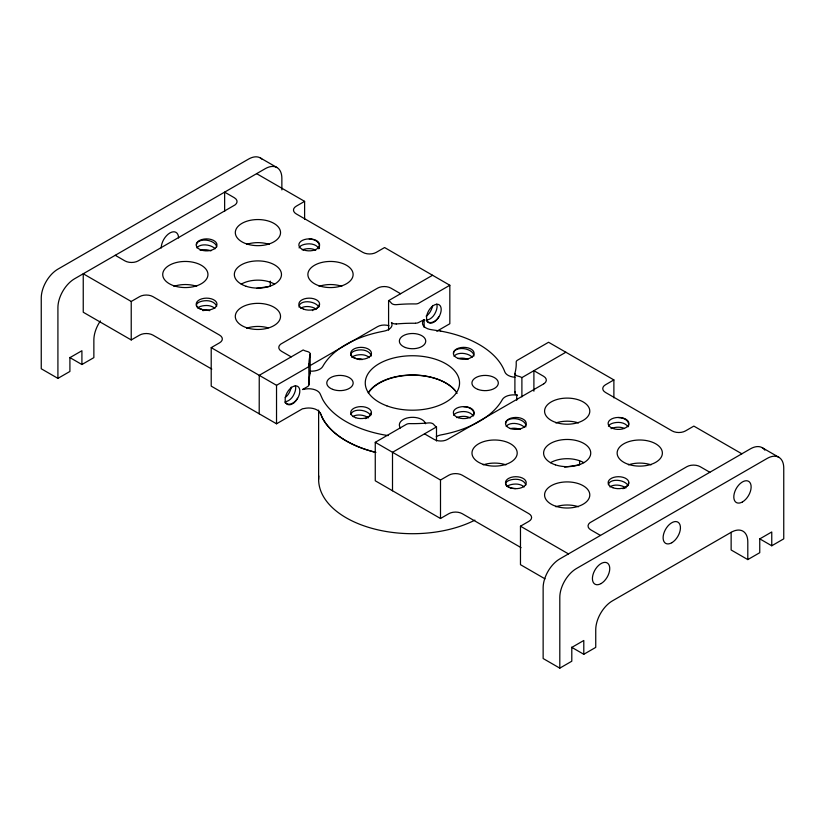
<?xml version="1.0" encoding="UTF-8"?>
<svg xmlns="http://www.w3.org/2000/svg" width="825" height="825" viewBox="0 0 825 825"><rect width="100%" height="100%" fill="white"/><g stroke="black" fill="none" stroke-linecap="round" stroke-linejoin="round"><path stroke-width="1.24" d="M69.692 357.472L81.912 364.526L81.912 350.728L69.908 357.648L69.908 371.456L57.915 378.376L57.915 307.622A23.564 13.602 -60 0 1 74.58 278.767L265.196 168.713A23.564 13.602 -60 0 1 281.861 178.334L281.861 189.905M424.122 327.37L424.122 319.667L418.853 322.369A4.661 2.692 0 0 1 415.532 323.183M571.57 647.233L583.791 654.287L583.791 640.489L571.797 647.419L571.797 661.217L559.804 668.147L559.804 597.393A23.564 13.602 -60 0 1 576.458 568.528L767.085 458.473A23.564 13.602 -60 0 1 783.75 468.095L783.75 538.849L771.757 545.779L759.536 538.715M583.791 654.287L595.743 647.388L595.743 629.743A23.564 13.602 -60 0 1 612.408 600.878L731.136 532.331L731.136 549.986L747.801 559.597L759.753 552.698L759.753 538.9L771.757 531.97L771.757 545.779M747.801 559.597L747.801 541.953A23.564 13.602 -60 0 0 731.136 532.331M424.122 319.667L423.493 320.327A11.787 6.806 0 0 0 431.846 329.763L440.674 331.083M543.85 383.79L544.376 383.429A9.426 5.445 0 0 0 543.562 376.262L533.899 370.683L533.899 391.205M211.808 369.105L152.934 335.115A9.426 5.445 0 0 0 139.611 335.115L131.227 339.952L83.242 312.242L83.242 273.766L131.227 301.465L139.611 296.629A9.426 5.445 0 0 1 152.934 296.629L219.584 335.115A9.426 5.445 0 0 1 219.584 342.808L211.21 347.645L211.21 386.131L276.53 423.792L302.517 408.777L303.951 408.581A11.787 6.806 0 0 1 320.286 413.407L322.554 418.471A94.246 54.409 0 0 0 375.932 452.409A94.071 54.316 0 0 1 325.782 423.204M304.611 219.326L304.611 201.362L296.237 206.198A9.426 5.445 0 0 0 296.237 213.902L362.887 252.378A9.426 5.445 0 0 0 376.221 252.378L384.594 247.541L449.831 285.254L449.831 323.74L436.827 331.238M81.912 364.526L93.864 357.627L93.864 339.972A23.564 13.602 -60 0 1 100.382 320.946M388.585 330.155L388.585 300.651L432.589 275.251M310.241 365.516L377.603 326.628A9.426 5.445 0 0 1 388.977 325.762M211.21 347.645L276.53 385.306L307.488 367.424A4.661 2.692 0 0 0 308.901 365.506M449.831 285.254L418.853 303.136A4.661 2.692 0 0 1 415.532 303.94A103.558 59.792 0 0 0 396.33 304.662A4.723 2.723 0 0 1 391.225 302.981A11.787 6.806 0 0 0 388.585 300.651M521.07 547.656L462.196 513.666A9.426 5.445 0 0 0 448.872 513.666L440.498 518.502L375.262 480.789L375.262 442.313L406.24 424.432A4.661 2.692 0 0 1 409.561 423.617A103.558 59.792 0 0 0 428.752 422.905A4.723 2.723 0 0 1 433.857 424.586A11.787 6.806 0 0 0 436.497 426.917L436.497 441.024M436.497 426.917L392.504 452.317L392.504 490.793M613.882 397.877L613.882 379.923L548.563 342.262L517.595 360.143A4.661 2.692 0 0 0 516.192 362.062A103.558 59.792 0 0 1 514.955 373.147A4.723 2.723 0 0 0 517.853 376.087A11.787 6.806 0 0 1 521.895 377.613L565.888 352.213M543.562 383.965L447.49 439.426A9.426 5.445 0 0 1 434.167 439.426L424.493 433.847M440.498 518.502L440.498 480.026L448.872 475.19A9.426 5.445 0 0 1 462.196 475.19L528.846 513.666A9.426 5.445 0 0 1 528.846 521.369L520.472 526.195L520.472 564.682L545.026 578.861M613.882 379.923L605.498 384.759A9.426 5.445 0 0 0 605.498 392.452L672.148 430.928A9.426 5.445 0 0 0 685.482 430.928L693.856 426.102L741.85 453.802M476.499 422.998L479.201 421.503A94.442 54.533 0 0 0 502.312 399.64A11.787 6.806 0 0 1 516.728 395.113L517.378 395.206A4.723 2.723 0 0 1 514.955 392.38A103.558 59.792 0 0 0 515.192 391.483M256.554 288.41L270.311 286.285L270.311 281.15M564.568 467.156L579.573 464.836L579.573 460.989M260.318 157.926L276.983 167.537M762.207 447.686L778.872 457.308M256.627 173.662L304.611 201.362M400.589 293.721L390.926 288.142A9.426 5.445 0 0 0 377.603 288.142L280.717 344.138A9.426 5.445 0 0 0 281.531 351.306L291.194 356.885M709.851 472.271L700.188 466.692A9.426 5.445 0 0 0 686.864 466.692L589.978 522.689A9.426 5.445 0 0 0 590.793 529.856L600.456 535.435M115.232 255.286L124.895 260.875A9.426 5.445 0 0 0 138.229 260.875L235.115 204.868A9.426 5.445 0 0 0 234.3 197.711L224.637 192.132L224.637 211.375M375.262 442.313L440.498 480.026M520.472 526.195L568.466 553.905M57.915 378.376L41.25 368.765L41.25 298A23.564 13.602 -60 0 1 57.915 269.146L248.542 159.091A23.564 13.602 -60 0 1 261.762 158.988M559.804 668.147L543.139 658.525L543.139 587.771A23.564 13.602 -60 0 1 559.804 558.907L750.42 448.852A23.564 13.602 -60 0 1 764.857 450.141M521.895 377.613L521.895 396.856M516.728 395.113L516.728 400.249M514.903 373.447L514.903 392.69M318.625 410.118L318.625 479.387M310.19 354.121L310.19 373.364M308.859 363.66L308.901 384.749A4.661 2.692 0 0 1 307.488 386.657L302.517 389.534L303.951 389.338A11.787 6.806 0 0 1 320.286 394.164L322.554 399.228A94.246 54.409 0 0 0 388.214 435.6M276.53 385.306L276.53 423.792M259.205 413.83L259.246 375.323L303.198 349.955A11.787 6.806 0 0 0 307.24 351.471A4.723 2.723 0 0 1 310.138 354.42M131.227 301.465L131.227 339.952M246.603 244.375A22.626 13.066 0 0 1 269.228 244.375M174.023 286.285A22.626 13.066 0 0 1 196.649 286.285M246.603 328.185A22.626 13.066 0 0 1 268.187 327.865M319.182 286.285A22.626 13.066 0 0 1 341.808 286.285M241.251 284.13A23.564 13.602 0 0 1 274.581 284.13M196.443 244.881A10.251 5.857 10.1 0 1 206.271 240.147A10.251 5.857 10.1 0 1 216.717 246.912M196.948 247.923A10.251 5.857 10.1 0 1 205.322 244.881A10.251 5.857 10.1 0 1 215.15 248.748M200.124 250.388A10.251 5.857 10.1 0 1 210.911 250.872M206.59 310.004A10.251 4.661 0 0 1 197.639 307.581M197.34 307.323A10.251 4.661 0 0 1 206.59 300.682A10.251 7.054 0 0 1 216.635 306.426M214.861 308.406A10.251 7.054 0 0 0 206.59 305.498A10.251 4.661 0 0 0 197.639 307.911M202.837 310.633A10.251 4.661 0 0 1 206.59 310.303A10.251 7.054 0 0 1 209.746 310.654M300.671 308.385A10.251 5.857 10.1 0 1 316.181 309.076M318.883 307.065A10.251 5.857 10.1 0 0 307.653 301.733A10.251 5.857 10.1 0 0 299.093 306.549A10.251 5.857 -10.1 0 0 299.176 307.271M319.378 304.147A10.251 5.857 -10.1 0 1 316.181 308.818M315.697 309.117A10.251 5.857 -10.1 0 1 314.676 309.684M312.974 310.386A10.251 5.857 -10.1 0 1 312.376 310.582M318.955 248.707A10.251 7.054 0 0 0 309.241 243.829A10.251 4.661 0 0 0 299.093 247.902M315.748 250.264A10.251 7.054 0 0 0 309.241 248.645A10.251 4.661 0 0 0 302.239 249.903M309.241 239.023A10.251 7.054 0 0 1 319.141 247.84M318.955 248.263A10.251 7.054 0 0 1 318.739 248.676M161.226 247.985A12.251 7.074 -60 0 1 169.888 232.97A12.251 7.074 -60 0 1 178.551 237.971M474.901 520.132A94.071 54.316 0 0 1 371.312 528.165A94.071 54.316 0 0 1 318.811 475.973M325.225 422.421A94.071 54.316 0 0 1 321.575 415.934M321.111 414.831A94.071 54.316 0 0 1 320.286 412.603M368.342 393.061A47.221 27.266 0 0 1 409.973 375.21A47.221 27.266 0 0 1 454.884 390.173M555.864 422.936A22.626 13.066 0 0 1 578.49 422.936M483.285 464.836A22.626 13.066 0 0 1 505.911 464.836M555.864 506.746A22.626 13.066 0 0 1 578.49 506.746M628.444 464.836A22.626 13.066 0 0 1 651.069 464.836M550.512 462.681A23.564 13.602 0 0 1 583.842 462.681M505.704 423.431A10.251 5.857 10.1 0 1 515.532 418.698A10.251 5.857 10.1 0 1 525.979 425.463M506.21 426.484A10.251 5.857 10.1 0 1 514.583 423.442A10.251 5.857 10.1 0 1 524.411 427.298M510.417 428.629A10.251 5.857 10.1 0 1 520.173 429.423M525.917 426.587A10.251 5.857 -10.1 0 1 525.814 426.968M515.852 488.555A10.251 4.661 0 0 1 505.632 483.893A10.251 4.661 0 0 1 515.852 479.243A10.251 7.054 0 0 1 525.896 484.976M524.123 486.956A10.251 7.054 0 0 0 515.852 484.048A10.251 4.661 0 0 0 506.901 486.461M609.933 486.936A10.251 5.857 10.1 0 1 625.886 487.946M608.376 484.729A10.251 5.857 10.1 0 1 617.234 480.294A10.251 5.857 10.1 0 1 628.145 485.616M628.64 482.697A10.251 5.857 -10.1 0 1 624.463 487.967M623.937 488.235A10.251 5.857 -10.1 0 1 622.823 488.72M628 426.845A10.251 7.054 0 0 0 618.502 422.39A10.251 4.661 0 0 0 608.458 426.164M624.504 428.546A10.251 7.054 0 0 0 618.502 427.195A10.251 4.661 0 0 0 611.047 428.66M618.502 417.574A10.251 7.054 0 0 1 628.537 425.958M368.342 392.514A47.149 27.225 0 0 1 413.273 374.993A47.149 27.225 0 0 1 457.05 393.453M436.25 436.683A11.787 6.806 0 0 1 441.323 434.847A94.452 54.533 0 0 0 476.499 422.998M514.975 377.252A11.787 6.806 0 0 1 504.807 371.879A94.246 54.409 0 0 0 440.653 331.093M308.901 384.749A103.558 59.792 0 0 1 310.138 373.663A4.723 2.723 0 0 0 309.808 372.168M396.196 323.978A103.558 59.792 0 0 1 415.387 323.266M396.33 323.895A4.723 2.723 0 0 1 391.452 322.503L391.607 322.874A11.787 6.806 0 0 1 383.769 331.196A94.452 54.533 0 0 0 348.583 343.045L345.892 344.541A94.442 54.533 0 0 0 322.781 366.413A11.787 6.806 0 0 1 310.344 371.147M400.434 427.958A13.2 7.621 0 0 1 408.86 417.615A13.2 7.621 0 0 1 425.576 423.741M309.014 365.578A103.558 59.792 0 0 1 310.252 354.492M453.585 353.337A10.251 5.857 10.1 0 1 463.733 348.635A10.251 5.857 10.1 0 1 473.88 355.74A10.251 5.857 -10.1 0 1 473.849 356.111M454.08 356.379A10.251 5.857 10.1 0 1 462.464 353.337A10.251 5.857 10.1 0 1 472.292 357.204M458.298 358.535A10.251 5.857 10.1 0 1 468.053 359.329M361.082 359.195A10.251 4.661 0 0 1 351.048 355.41M350.945 355.121A10.251 4.661 0 0 1 361.082 349.882A10.251 7.054 0 0 1 371.229 356.06M369.353 357.607A10.251 7.054 0 0 0 361.082 354.688A10.251 4.661 0 0 0 351.842 357.359M359.174 359.587A10.251 4.661 0 0 1 361.082 359.494A10.251 7.054 0 0 1 362.361 359.556M352.883 416.573A10.251 5.857 10.1 0 1 368.476 417.852M350.965 414.635A10.251 5.857 10.1 0 1 359.813 410.2A10.251 5.857 10.1 0 1 370.724 415.522M371.229 412.593A10.251 5.857 -10.1 0 1 367.053 417.863M366.517 418.131A10.251 5.857 -10.1 0 1 365.403 418.626M473.23 416.006A10.251 7.054 0 0 0 463.733 411.551A10.251 4.661 0 0 0 453.688 415.326M470.24 417.976A10.251 7.054 0 0 0 463.733 416.357A10.251 4.661 0 0 0 456.741 417.615M463.733 406.735A10.251 7.054 0 0 1 473.632 415.552M436.724 304.126A10.261 4.61 -60 0 1 434.62 314.139A10.261 7.105 -60 0 1 425.978 320.121M432.64 305.477A10.261 4.61 -60 0 1 430.299 311.644A10.261 7.105 -60 0 1 426.123 316.161M438.941 316.635A10.261 7.105 -60 0 1 426.948 321.42M295.329 385.76A10.261 4.61 -60 0 1 293.226 395.773A10.261 7.105 -60 0 1 285.079 401.734M291.246 387.111A10.261 4.61 -60 0 1 288.915 393.278A10.261 7.105 -60 0 1 285.213 397.454M297.547 398.258A10.261 7.105 -60 0 1 285.914 403.322M285.553 403.043A10.261 7.105 -60 0 1 284.914 402.404M246.603 243.911A22.626 13.066 0 0 0 280.541 232.598A22.626 13.066 0 0 0 246.603 221.296A22.626 13.066 0 0 0 246.603 243.911M174.023 285.821A22.626 13.066 0 0 0 207.952 274.508A22.626 13.066 0 0 0 174.023 263.196A22.626 13.066 0 0 0 174.023 285.821M246.603 327.721A22.626 13.066 0 0 0 280.531 316.408A22.626 13.066 0 0 0 246.603 305.095A22.626 13.066 0 0 0 246.603 327.721M319.182 285.821A22.626 13.066 0 0 0 353.121 274.508A22.626 13.066 0 0 0 319.182 263.196A22.626 13.066 0 0 0 319.182 285.821M246.128 286.285A23.564 13.602 0 0 0 281.48 274.508A23.564 13.602 0 0 0 246.128 262.721A23.564 13.602 0 0 0 246.128 286.285M303.652 249.923A10.364 5.981 0 0 0 319.595 245.149A10.364 5.981 0 0 0 304.466 239.559A10.364 5.981 0 0 0 303.652 249.923M303.652 309.179A10.364 5.981 0 0 0 319.595 304.404A10.364 5.981 0 0 0 304.466 298.825A10.364 5.981 0 0 0 303.652 309.179M201.001 309.179A10.364 5.981 0 0 0 216.954 304.404A10.364 5.981 0 0 0 201.816 298.825A10.364 5.981 0 0 0 201.001 309.179M201.001 249.923A10.364 5.981 0 0 0 216.954 245.149A10.364 5.981 0 0 0 201.816 239.559A10.364 5.981 0 0 0 201.001 249.923M601.085 583.564A12.251 7.074 -60 0 0 608.582 564.217A12.251 7.074 -60 0 0 593.577 572.89A12.251 7.074 -60 0 0 601.085 583.564M671.777 542.747A12.251 7.074 -60 0 0 679.274 523.401A12.251 7.074 -60 0 0 664.269 532.073A12.251 7.074 -60 0 0 671.777 542.747M742.469 501.93A12.251 7.074 -60 0 0 749.977 482.594A12.251 7.074 -60 0 0 734.962 491.257A12.251 7.074 -60 0 0 742.469 501.93M555.864 422.462A22.626 13.066 0 0 0 589.803 411.159A22.626 13.066 0 0 0 555.864 399.847A22.626 13.066 0 0 0 555.864 422.462M483.285 464.372A22.626 13.066 0 0 0 517.213 453.059A22.626 13.066 0 0 0 483.285 441.746A22.626 13.066 0 0 0 483.285 464.372M555.864 506.272A22.626 13.066 0 0 0 589.803 494.959A22.626 13.066 0 0 0 555.864 483.656A22.626 13.066 0 0 0 555.864 506.272M628.444 464.372A22.626 13.066 0 0 0 662.382 453.059A22.626 13.066 0 0 0 628.444 441.746A22.626 13.066 0 0 0 628.444 464.372M555.39 464.846A23.564 13.602 0 0 0 590.741 453.059A23.564 13.602 0 0 0 555.39 441.282A23.564 13.602 0 0 0 555.39 464.846M612.913 428.474A10.364 5.981 0 0 0 628.856 423.699A10.364 5.981 0 0 0 613.728 418.11A10.364 5.981 0 0 0 612.913 428.474M612.913 487.73A10.364 5.981 0 0 0 628.856 482.965A10.364 5.981 0 0 0 613.728 477.376A10.364 5.981 0 0 0 612.913 487.73M510.262 487.73A10.364 5.981 0 0 0 526.216 482.965A10.364 5.981 0 0 0 511.088 477.376A10.364 5.981 0 0 0 510.262 487.73M510.262 428.474A10.364 5.981 0 0 0 526.216 423.699A10.364 5.981 0 0 0 511.088 418.11A10.364 5.981 0 0 0 510.262 428.474M386.832 405.838A47.149 27.225 0 0 0 459.494 384.316A47.149 27.225 0 0 0 390.895 358.741A47.149 27.225 0 0 0 386.832 405.838M477.953 389.421A13.2 7.621 0 0 0 498.3 383.408A13.2 7.621 0 0 0 479.119 376.241A13.2 7.621 0 0 0 477.953 389.421M405.426 347.531A13.2 7.621 0 0 0 425.731 341.478A13.2 7.621 0 0 0 406.488 334.352A13.2 7.621 0 0 0 405.426 347.531M332.702 389.379A13.2 7.621 0 0 0 353.141 383.481A13.2 7.621 0 0 0 334.053 376.21A13.2 7.621 0 0 0 332.702 389.379M458.267 358.421A10.364 5.981 0 0 0 474.097 353.523A10.364 5.981 0 0 0 458.834 348.057A10.364 5.981 0 0 0 458.267 358.421M458.267 417.687A10.364 5.981 0 0 0 474.097 412.778A10.364 5.981 0 0 0 458.834 407.323A10.364 5.981 0 0 0 458.267 417.687M355.616 417.687A10.364 5.981 0 0 0 371.446 412.778A10.364 5.981 0 0 0 356.183 407.323A10.364 5.981 0 0 0 355.616 417.687M355.616 358.421A10.364 5.981 0 0 0 371.446 353.523A10.364 5.981 0 0 0 356.183 348.057A10.364 5.981 0 0 0 355.616 358.421M294.154 402.61A10.364 5.981 -60 0 0 297.825 386.451A10.364 5.981 -60 0 0 285.46 396.938A10.364 5.981 -60 0 0 294.154 402.61M435.548 320.977A10.364 5.981 -60 0 0 439.22 304.827A10.364 5.981 -60 0 0 426.855 315.315A10.364 5.981 -60 0 0 435.548 320.977"/></g></svg>
